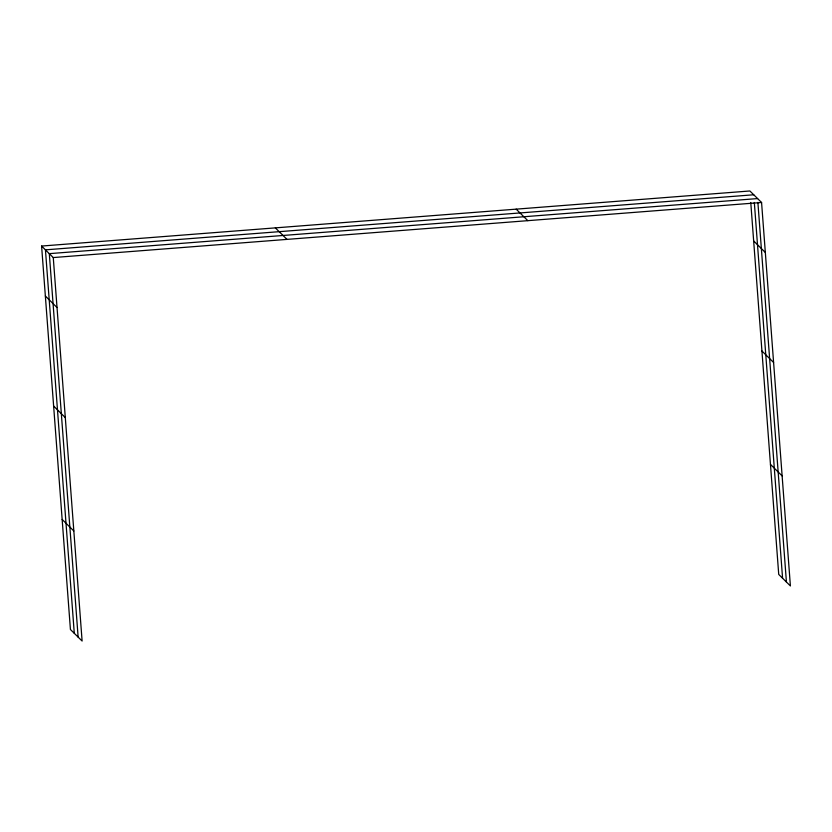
<?xml version="1.0" encoding="UTF-8"?>
<svg xmlns="http://www.w3.org/2000/svg" width="832" height="832" viewBox="0 0 832 832"><rect width="100%" height="100%" fill="white"/><g stroke="black" fill="none" stroke-linecap="round" stroke-linejoin="round"><path stroke-width="1.25" d="M41.6 246.054L53.269 257.566L82.108 641.025L70.429 629.512L41.6 246.054L749.892 190.975L761.571 202.488L790.4 585.946L778.731 574.434L750.766 202.498M753.75 194.771L45.448 249.85L74.287 633.308M757.598 198.578L49.306 253.646L78.135 637.114M53.269 257.566L761.571 202.488M753.657 240.937L765.326 252.45M761.925 350.99L773.604 362.502M516.162 209.154L527.831 220.667M770.453 464.381L782.122 475.894M275.34 227.874L287.009 239.387M45.354 296.005L57.023 307.518M53.633 406.058L65.302 417.581M62.161 519.459L73.83 530.972M757.89 202.415L786.427 582.036M754.322 202.457L782.579 578.24"/></g></svg>
